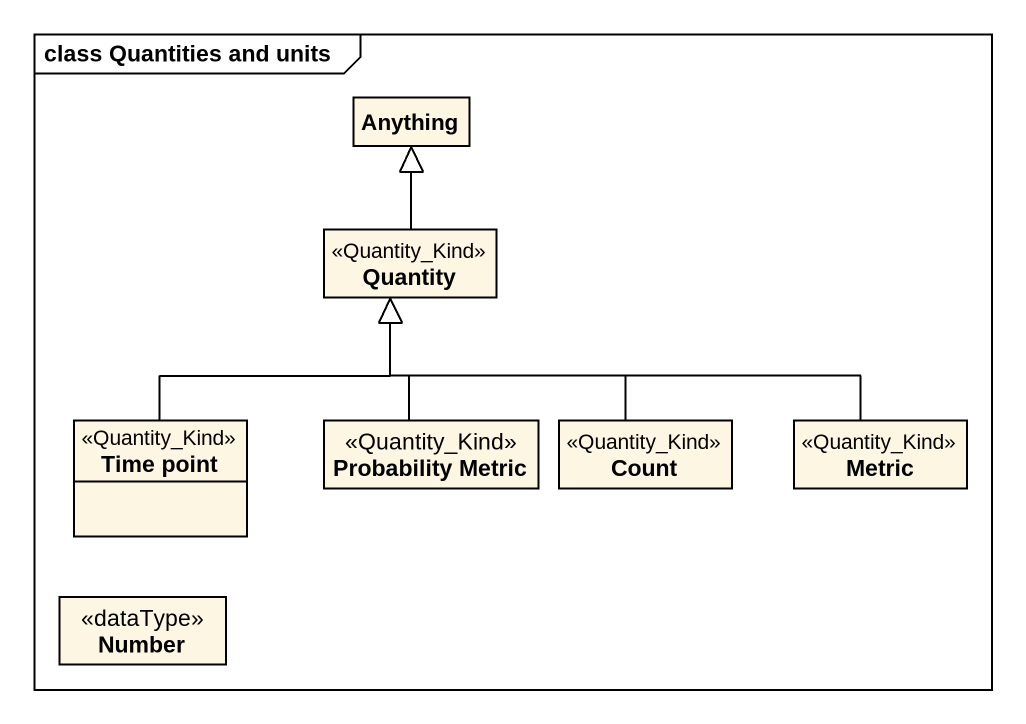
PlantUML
@startuml
mainframe class Quantities and units
hide circle
hide empty members
class Anything
class Quantity <<Quantity_Kind>>
class "Time point" as Time_point <<Quantity_Kind>>
class "Probability Metric" as Probability_Metric <<Quantity_Kind>>
class Count <<Quantity_Kind>>
class Metric <<Quantity_Kind>>
class Number <<dataType>>
Quantity -up-|> Anything
Time_point -up-|> Quantity
Probability_Metric -up-|> Quantity
Count -up-|> Quantity
Metric -left-|> Quantity
@enduml
